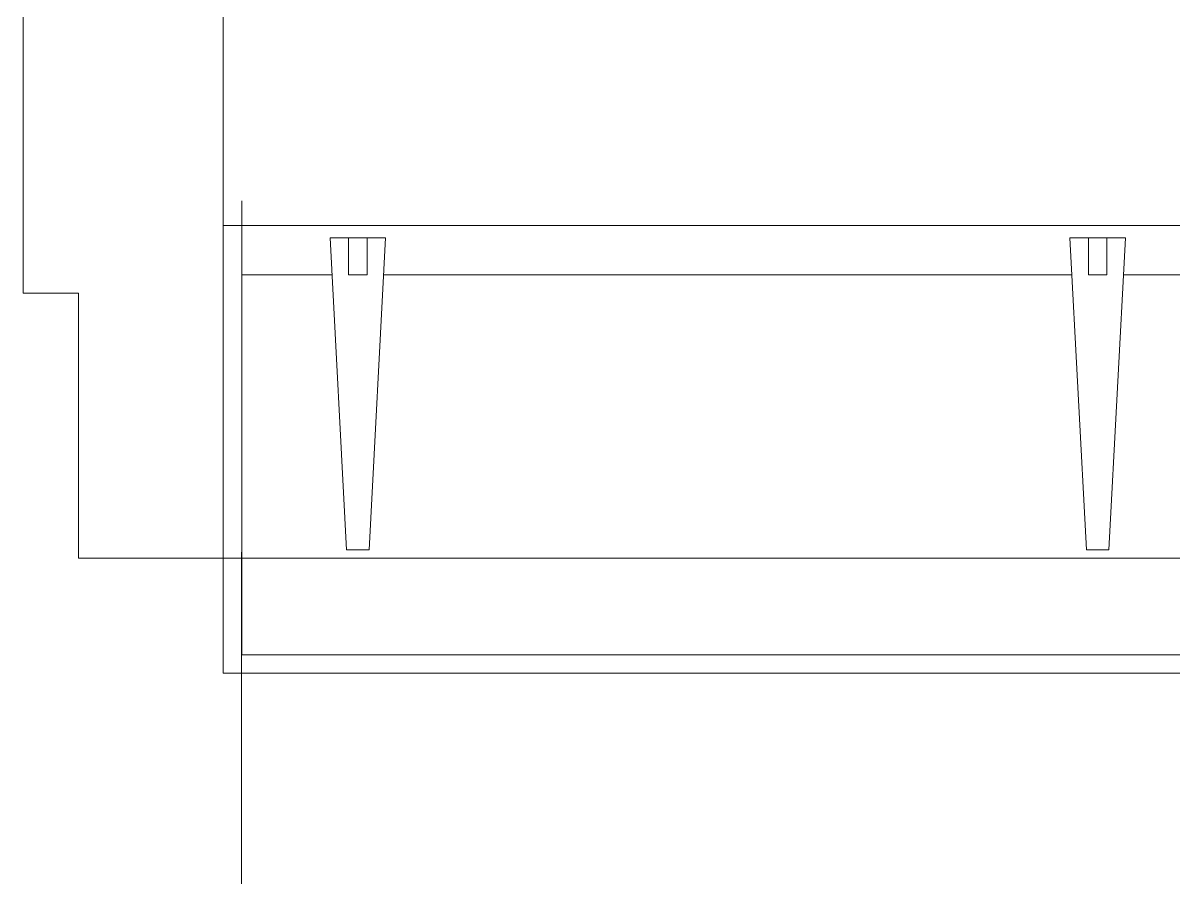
# Model space of a CAD drawing. Header units: millimetres. Extents: x 206 to 837, y 40 to 323.
# Drawn here: x 686.84 to 696.18, y 246.86 to 253.79 of the extents above; entities that cross this region are included whole.
import ezdxf

# ---------------------------------------------------------------- set-up
doc = ezdxf.new("R2010")
doc.units = ezdxf.units.MM
doc.linetypes.add('HIDDEN', pattern=[9.525, 6.35, -3.175])
doc.layers.add('I-ARQ', color=8, linetype='Continuous', lineweight=0)

msp = doc.modelspace()

# ---------------------------------------------------------------- linework, layer by layer
at = {"layer": 'I-ARQ'}
for p, q in [((686.8442, 251.6039), (686.8442, 275.4039)), ((688.4674, 274.8918), (688.4674, 252.1518)), ((702.6506, 252.1518), (688.4674, 252.1518)), ((688.4674, 252.1518), (688.4674, 248.5218)), ((688.6174, 251.7518), (688.6174, 248.6718)), ((689.3499, 251.7518), (688.6174, 251.7518)), ((695.3499, 251.7518), (689.7682, 251.7518)), ((701.3499, 251.7518), (695.7682, 251.7518)), ((687.2936, 251.6039), (686.8442, 251.6039)), ((687.2936, 249.4539), (687.2936, 251.6039)), ((751.8445, 249.4539), (687.2936, 249.4539)), ((688.6174, 248.6718), (695.8424, 248.6718)), ((695.8424, 248.6718), (702.5006, 248.6718)), ((688.4674, 248.5218), (702.6506, 248.5218))]:
    msp.add_line(p, q, dxfattribs=at)
at = {"layer": 'I-ARQ', "linetype": 'HIDDEN'}
msp.add_line((688.6174, 252.3518), (688.6173, 243.8632), dxfattribs=at)
at = {"layer": 'I-ARQ'}
for points in [[(689.334, 252.0518), (689.4674, 249.5218), (689.6506, 249.5218), (689.784, 252.0518)], [(689.634, 252.0518), (689.634, 251.7518), (689.484, 251.7518), (689.484, 252.0518)], [(695.334, 252.0518), (695.4674, 249.5218), (695.6506, 249.5218), (695.784, 252.0518)], [(695.634, 252.0518), (695.634, 251.7518), (695.484, 251.7518), (695.484, 252.0518)]]:
    msp.add_lwpolyline(points, close=True, dxfattribs=at)

doc.saveas('drawing.dxf')
